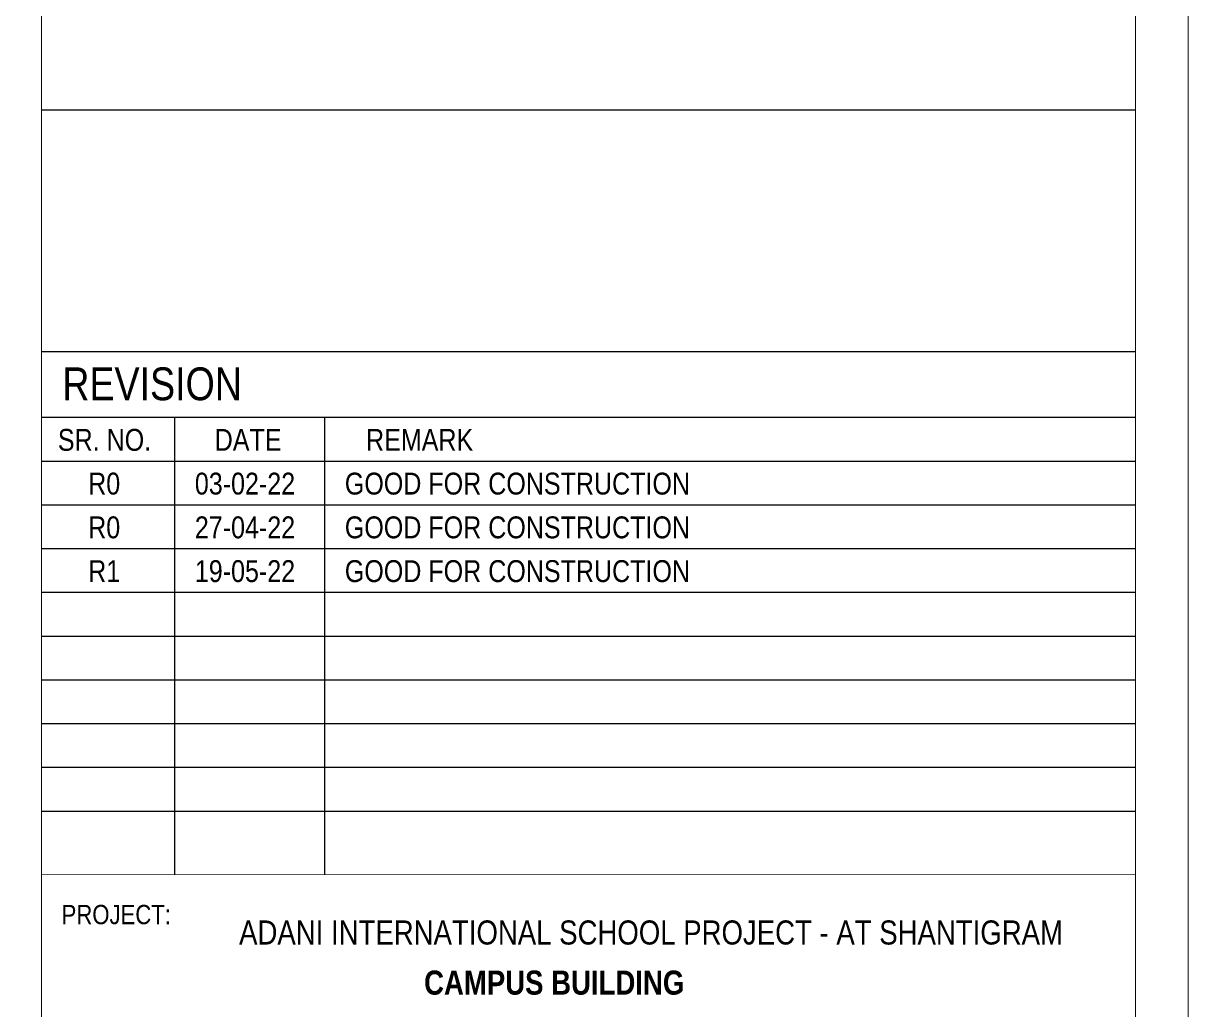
# Model space of a CAD drawing. Header units: millimetres. Extents: x 1112055 to 3390982, y -148532 to 766891.
# Drawn here: x 2588338 to 2598978, y 357019 to 366024 of the extents above; entities that cross this region are included whole.
import ezdxf

# ---------------------------------------------------------------- set-up
doc = ezdxf.new("R2010")
doc.units = ezdxf.units.MM
doc.layers.add('B TITLE BLOCK', color=250, linetype='Continuous', lineweight=0)
doc.layers.add('tb text', color=7, linetype='Continuous', lineweight=13)
doc.layers.add('FORMAT TEXT', color=7, linetype='Continuous')
doc.styles.add('SWINC', font='swissc.ttf')

msp = doc.modelspace()

# ---------------------------------------------------------------- linework, layer by layer
at = {"layer": 'B TITLE BLOCK', "color": 250, "lineweight": 0}
for p, q in [((2598491.5, 365232.5), (2588505.4, 365232.5)), ((2598491.5, 363024), (2588505.4, 363024)), ((2598491.5, 362424.8), (2588505.4, 362424.8)), ((2589720.1, 362424.8), (2589720.1, 358251.5)), ((2591089, 362424.8), (2591089, 358251.5)), ((2598491.5, 362025.3), (2588505.4, 362025.3)), ((2598491.5, 361625.9), (2588505.4, 361625.9)), ((2598491.5, 361226.5), (2588505.4, 361226.5)), ((2598491.5, 360827), (2588505.4, 360827)), ((2598491.5, 360427.6), (2588505.4, 360427.6)), ((2598491.5, 360028.1), (2588505.4, 360028.1)), ((2598491.5, 359628.7), (2588505.4, 359628.7)), ((2598491.5, 359229.2), (2588505.4, 359229.2)), ((2598491.5, 358829.8), (2588505.4, 358829.8))]:
    msp.add_line(p, q, dxfattribs=at)
at = {"layer": 'B TITLE BLOCK', "color": 1, "const_width": 10.8}
msp.add_lwpolyline([(2598972.2, 384437.6), (2598972.2, 330361.1), (2527990.3, 330361.1), (2527990.3, 384437.6)], close=True, dxfattribs=at)
at = {"layer": 'B TITLE BLOCK', "color": 250, "lineweight": 0}
for points, const_width in [([(2598491.5, 383956.9), (2598491.5, 330841.8), (2528470.9, 330841.8), (2528470.9, 383956.9)], 10.8), ([(2588505.4, 330841.8), (2598491.5, 330841.8), (2598491.5, 383956.9), (2588505.4, 383956.9)], 8.33), ([(2598491.5, 366430.8), (2588505.4, 366430.8), (2588505.4, 358251.5), (2598491.5, 358251.5)], 8.33)]:
    msp.add_lwpolyline(points, close=True, dxfattribs=dict(at, const_width=const_width))

# ---------------------------------------------------------------- texts
at = {"layer": 'FORMAT TEXT', "style": 'SWINC'}
msp.add_text('REVISION', height=299.58, dxfattribs=at).set_placement((2588694.6, 362583.2))
at = {"layer": 'FORMAT TEXT', "lineweight": 15, "style": 'SWINC'}
for s, height, p in [('SR. NO.', 199.72, (2588654, 362121.6)), ('DATE', 199.72, (2590085.7, 362121.6)), ('REMARK', 199.72, (2591467.3, 362121.6)), ('R1', 199.72, (2588930.7, 360923.3)), ('19-05-22', 199.72, (2589904.5, 360923.3)), ('GOOD FOR CONSTRUCTION', 199.722, (2591273.4, 360923.3))]:
    msp.add_text(s, height=height, dxfattribs=at).set_placement(p)
at = {"layer": 'FORMAT TEXT', "color": 252, "lineweight": 15, "style": 'SWINC'}
for s, height, p in [('R0', 199.72, (2588930.7, 361722.2)), ('03-02-22', 199.72, (2589904.5, 361722.2)), ('GOOD FOR CONSTRUCTION', 199.722, (2591273.4, 361722.2)), ('R0', 199.72, (2588930.7, 361322.7)), ('27-04-22', 199.72, (2589904.5, 361322.7)), ('GOOD FOR CONSTRUCTION', 199.722, (2591273.4, 361322.7))]:
    msp.add_text(s, height=height, dxfattribs=at).set_placement(p)
at = {"layer": 'tb text', "color": 7, "style": 'SWINC'}
msp.add_text('PROJECT:', height=176.21, dxfattribs=at).set_placement((2588688.1, 357799.8))
at = {"layer": 'tb text', "char_height": 219.694, "width": 14150.739, "attachment_point": 1, "style": 'SWINC'}
for s, insert in [('ADANI INTERNATIONAL SCHOOL PROJECT - AT SHANTIGRAM', (2590308.6, 357833.8)), ('{\\fSwis721 Cn BT|b1|i0|c0|p34;CAMPUS BUILDING}', (2591997.1, 357376.2))]:
    msp.add_mtext(s, dxfattribs=dict(at, insert=insert))

doc.saveas('drawing.dxf')
